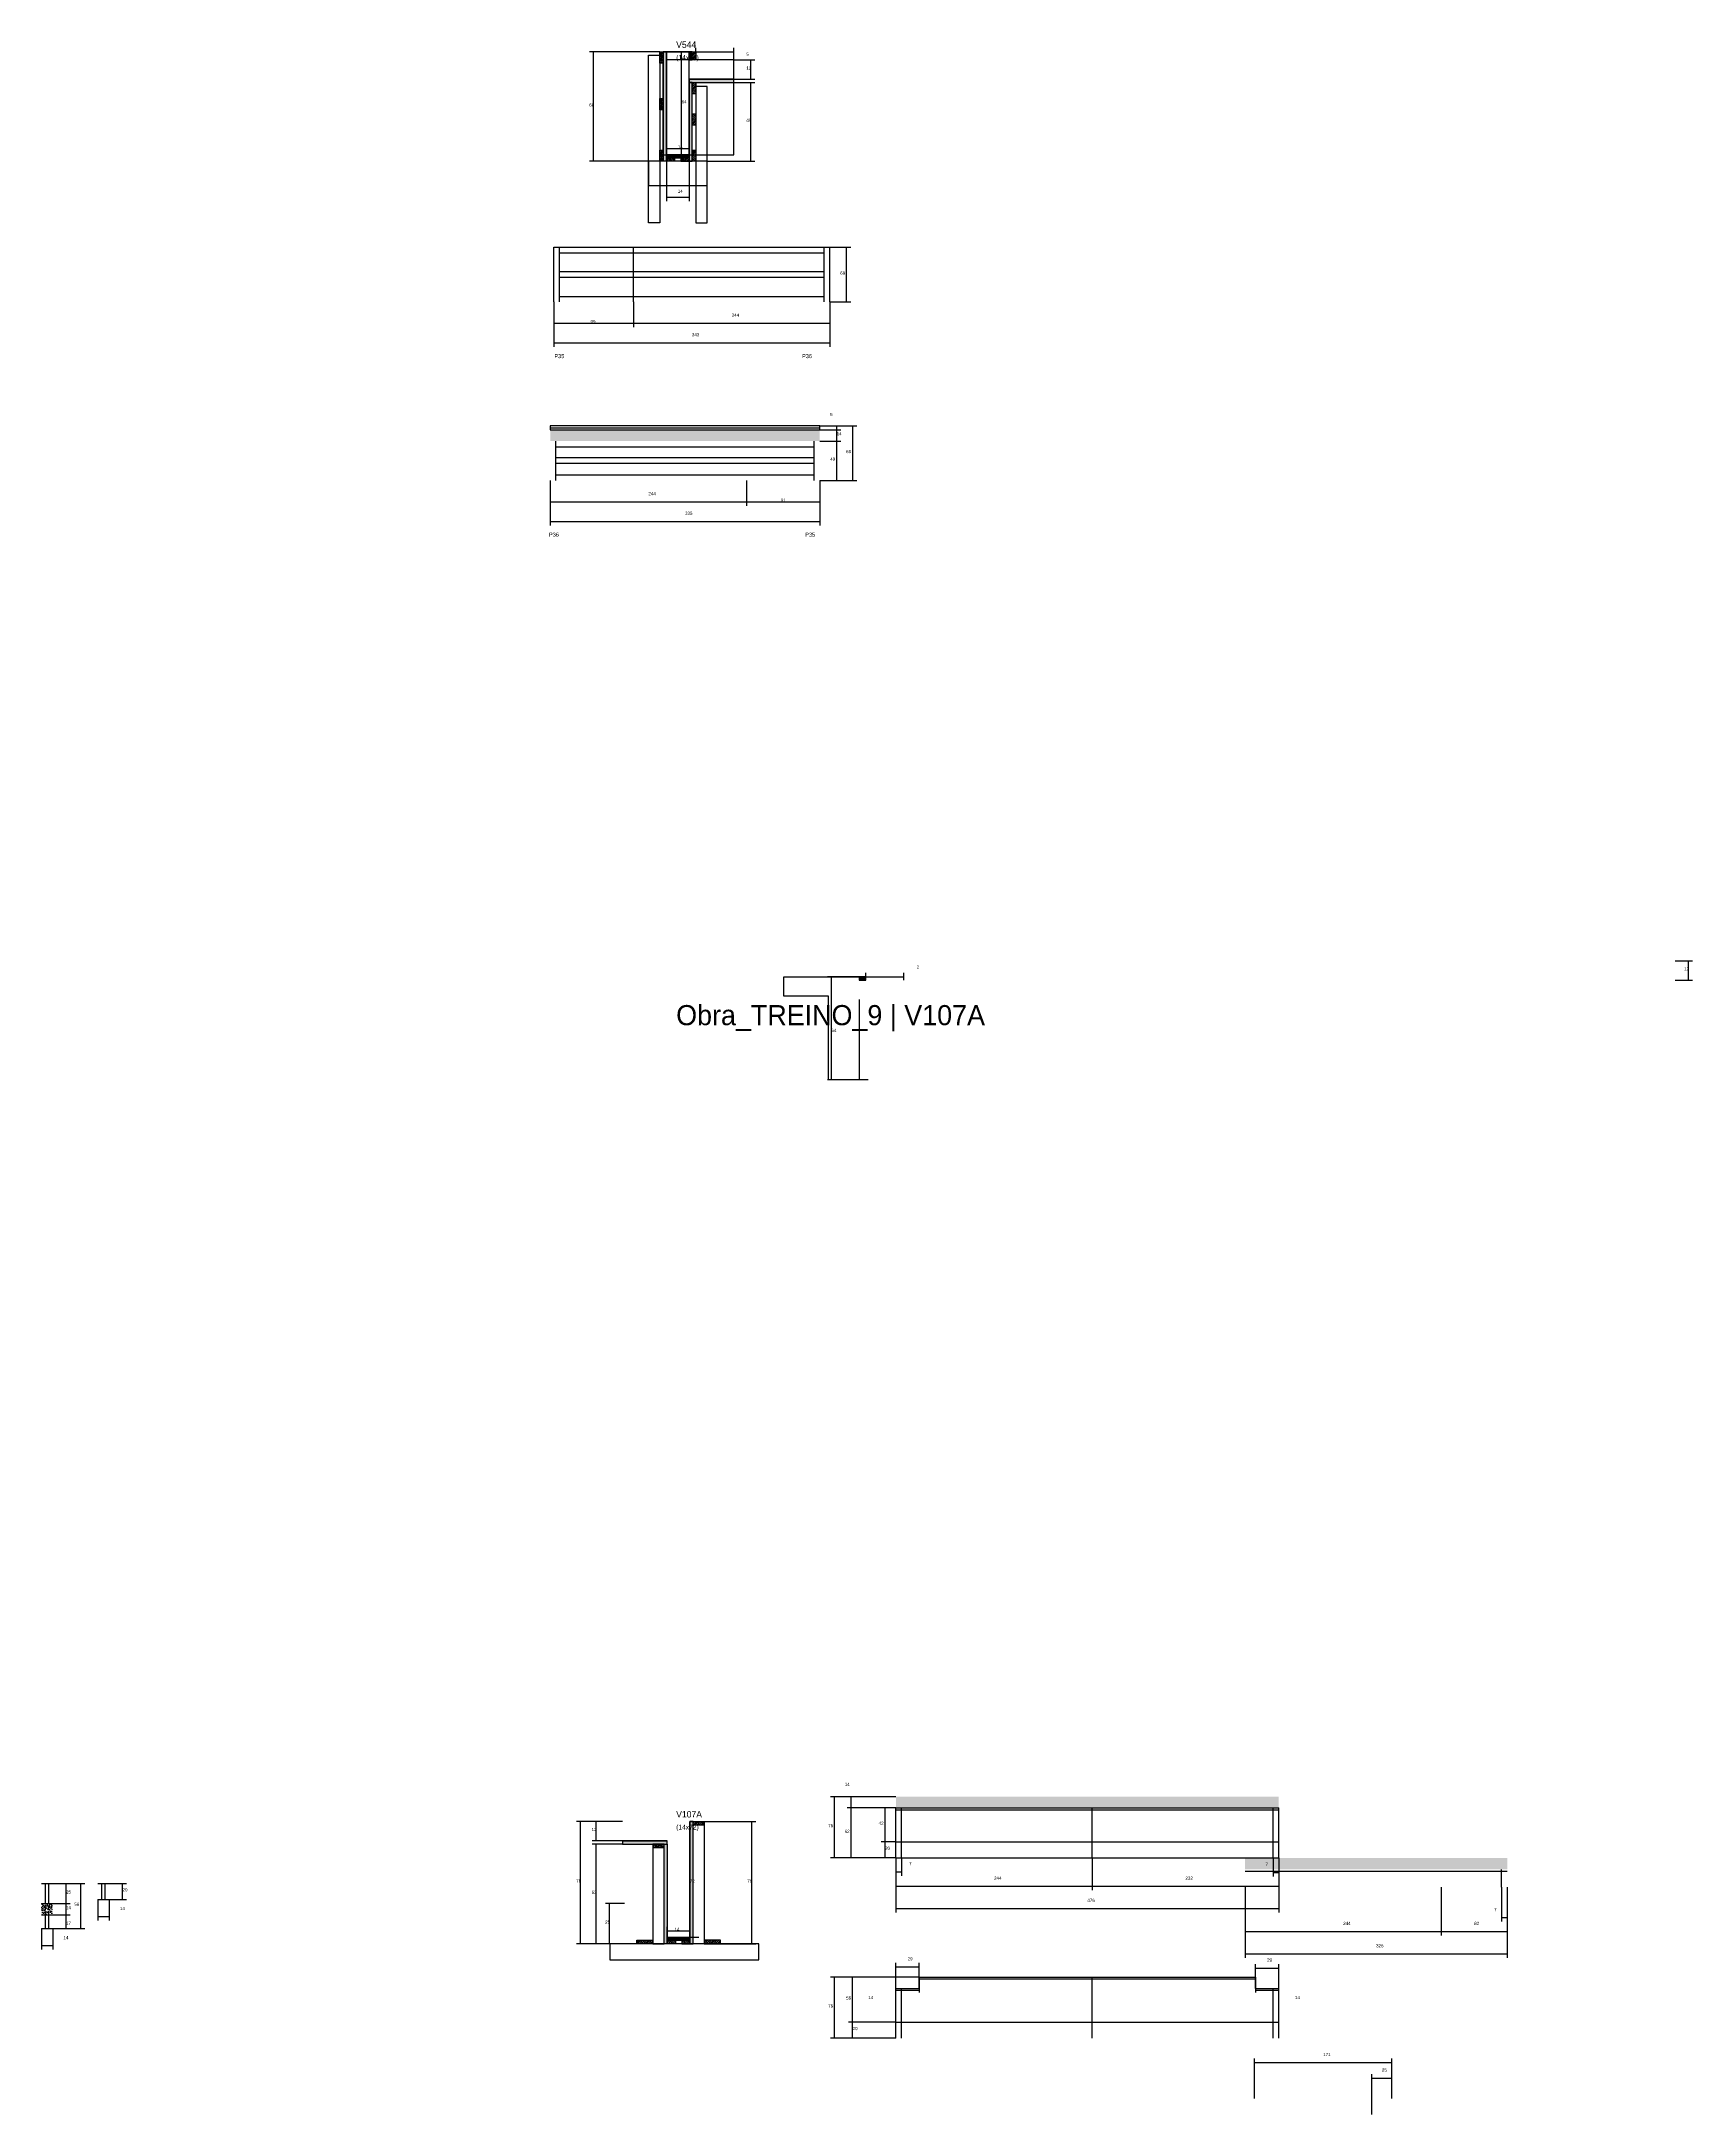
# Model space of a CAD drawing. Header units: metres. Extents: x -65046 to 21926, y -45195 to 1016.
# Drawn here: x 4011 to 6064, y -42164 to -39587 of the extents above; entities that cross this region are included whole.
import ezdxf

# ---------------------------------------------------------------- set-up
doc = ezdxf.new("R2010")
doc.units = ezdxf.units.M
for name, color, linetype in [('CONCRETO', 251, 'Continuous'), ('COTA', 241, 'Continuous'), ('Hachura', 253, 'Continuous'), ('LABEL_ID', 3, 'Continuous'), ('Madeira', 126, 'Continuous'), ('NOMENCLATURA', 7, 'Continuous'), ('Painéis', 200, 'Continuous'), ('SARR_2.2x7', 40, 'Continuous'), ('SARR_3.5x7', 81, 'Continuous'), ('SARR_EDITAR', 141, 'Continuous'), ('Texto Seção', 7, 'Continuous')]:
    doc.layers.add(name, color=color, linetype=linetype)

msp = doc.modelspace()

# ---------------------------------------------------------------- hatches: boundary and pattern name
at = {"layer": 'COTA'}
h = msp.add_hatch(dxfattribs=at)
h.set_pattern_fill('AR-CONC', scale=0.03)
h.paths.add_polyline_path([(4978.5, -40083.8), (4978.5, -40069.8), (4978.5, -40069.8), (4643.5, -40069.8), (4643.5, -40069.8), (4643.5, -40083.8), (4643.5, -40083.8), (4978.5, -40083.8)])
h = msp.add_hatch(dxfattribs=at)
h.set_pattern_fill('AR-CONC', scale=0.03)
h.paths.add_polyline_path([(5073.3, -41769.2), (5073.3, -41783.2), (5549.3, -41783.2), (5549.3, -41769.2)])
h = msp.add_hatch(dxfattribs=at)
h.set_pattern_fill('AR-CONC', scale=0.03)
h.paths.add_polyline_path([(5507.4, -41845.5), (5507.4, -41859.5), (5833.4, -41859.5), (5833.4, -41845.5)])
h = msp.add_hatch(dxfattribs=at)
h.set_pattern_fill('AR-CONC', scale=0.03)
h.paths.add_polyline_path([(4024.7, -41902), (4010.7, -41902), (4010.7, -41916), (4024.7, -41916)])
at = {"layer": 'Hachura'}
h = msp.add_hatch(dxfattribs=at)
h.set_pattern_fill('ANSI31', scale=0.5)
h.paths.add_polyline_path([(4779.6, -39600), (4784, -39600), (4784, -39600), (4784, -39614), (4784, -39614), (4779.6, -39614), (4779.6, -39614), (4779.6, -39600)])
h = msp.add_hatch(color=8, dxfattribs=at)
h.dxf.hatch_style = 1
h.paths.add_polyline_path([(4784, -39600), (4788, -39600), (4788, -39600), (4788, -39736), (4788, -39736), (4784, -39736), (4784, -39736), (4784, -39600)])
h = msp.add_hatch(color=8, dxfattribs=at)
h.dxf.hatch_style = 1
h.paths.add_polyline_path([(4820, -39610), (4816, -39610), (4816, -39610), (4816, -39600), (4816, -39600), (4820, -39600), (4820, -39600), (4820, -39610)])
h = msp.add_hatch(dxfattribs=at)
h.set_pattern_fill('ANSI31', scale=0.5)
h.paths.add_polyline_path([(4820, -39600), (4824.4, -39600), (4824.4, -39600), (4824.4, -39610), (4824.4, -39610), (4820, -39610), (4820, -39610), (4820, -39600)])
h = msp.add_hatch(color=8, dxfattribs=at)
h.dxf.hatch_style = 1
h.paths.add_polyline_path([(4871.6, -39638), (4871.6, -39634), (4871.6, -39634), (4816, -39634), (4816, -39634), (4816, -39638), (4816, -39638), (4871.6, -39638)])
h = msp.add_hatch(color=8, dxfattribs=at)
h.dxf.hatch_style = 1
h.paths.add_polyline_path([(4820, -39638), (4816, -39638), (4816, -39638), (4816, -39736), (4816, -39736), (4820, -39736), (4820, -39736), (4820, -39638)])
h = msp.add_hatch(dxfattribs=at)
h.set_pattern_fill('ANSI31', scale=0.5)
h.paths.add_polyline_path([(4820, -39638), (4824.4, -39638), (4824.4, -39638), (4824.4, -39652), (4824.4, -39652), (4820, -39652), (4820, -39652), (4820, -39638)])
h = msp.add_hatch(dxfattribs=at)
h.set_pattern_fill('ANSI31', scale=0.5)
h.paths.add_polyline_path([(4779.6, -39658), (4784, -39658), (4784, -39658), (4784, -39672), (4784, -39672), (4779.6, -39672), (4779.6, -39672), (4779.6, -39658)])
h = msp.add_hatch(dxfattribs=at)
h.set_pattern_fill('ANSI31', scale=0.5)
h.paths.add_polyline_path([(4820, -39677), (4824.4, -39677), (4824.4, -39677), (4824.4, -39691), (4824.4, -39691), (4820, -39691), (4820, -39691), (4820, -39677)])
h = msp.add_hatch(dxfattribs=at)
h.set_pattern_fill('ANSI31', scale=0.5)
h.paths.add_polyline_path([(4779.6, -39722), (4784, -39722), (4784, -39722), (4784, -39736), (4784, -39736), (4779.6, -39736), (4779.6, -39736), (4779.6, -39722)])
h = msp.add_hatch(color=8, dxfattribs=at)
h.dxf.hatch_style = 1
h.paths.add_polyline_path([(4816, -39731.6), (4816, -39728), (4816, -39728), (4788, -39728), (4788, -39728), (4788, -39731.6), (4788, -39731.6), (4816, -39731.6)])
h = msp.add_hatch(dxfattribs=at)
h.set_pattern_fill('ANSI31', scale=0.5)
h.paths.add_polyline_path([(4788, -39736), (4788, -39731.6), (4788, -39731.6), (4798, -39731.6), (4798, -39731.6), (4798, -39736), (4798, -39736), (4788, -39736)])
h = msp.add_hatch(dxfattribs=at)
h.set_pattern_fill('ANSI31', scale=0.5)
h.paths.add_polyline_path([(4816, -39736), (4816, -39731.6), (4816, -39731.6), (4806, -39731.6), (4806, -39731.6), (4806, -39736), (4806, -39736), (4816, -39736)])
h = msp.add_hatch(dxfattribs=at)
h.set_pattern_fill('ANSI31', scale=0.5)
h.paths.add_polyline_path([(4820, -39722), (4824.4, -39722), (4824.4, -39722), (4824.4, -39736), (4824.4, -39736), (4820, -39736), (4820, -39736), (4820, -39722)])
h = msp.add_hatch(color=8, dxfattribs=at)
h.dxf.hatch_style = 1
h.paths.add_polyline_path([(5027.6, -40754), (5031.6, -40754), (5031.6, -40754), (5031.6, -40750), (5031.6, -40750), (5027.6, -40750), (5027.6, -40750), (5027.6, -40754)])
h = msp.add_hatch(dxfattribs=at)
h.set_pattern_fill('ANSI31', scale=0.5)
h.paths.add_polyline_path([(5036, -40750), (5031.6, -40750), (5031.6, -40750), (5031.6, -40754), (5031.6, -40754), (5036, -40754), (5036, -40754), (5036, -40750)])
h = msp.add_hatch(color=8, dxfattribs=at)
h.dxf.hatch_style = 1
h.paths.add_polyline_path([(4821, -41800), (4817, -41800), (4817, -41800), (4817, -41952), (4817, -41952), (4821, -41952), (4821, -41952), (4821, -41800)])
h = msp.add_hatch(dxfattribs=at)
h.set_pattern_fill('ANSI31', scale=0.5)
h.paths.add_polyline_path([(4821, -41804.4), (4821, -41800), (4821, -41800), (4835, -41800), (4835, -41800), (4835, -41804.4), (4835, -41804.4), (4821, -41804.4)])
h = msp.add_hatch(color=8, dxfattribs=at)
h.dxf.hatch_style = 1
h.paths.add_polyline_path([(4789, -41828), (4789, -41824), (4789, -41824), (4733.4, -41824), (4733.4, -41824), (4733.4, -41828), (4733.4, -41828), (4789, -41828)])
h = msp.add_hatch(dxfattribs=at)
h.set_pattern_fill('ANSI31', scale=0.5)
h.paths.add_polyline_path([(4785, -41832.4), (4785, -41828), (4785, -41828), (4771, -41828), (4771, -41828), (4771, -41832.4), (4771, -41832.4), (4785, -41832.4)])
h = msp.add_hatch(color=8, dxfattribs=at)
h.dxf.hatch_style = 1
h.paths.add_polyline_path([(4785, -41828), (4789, -41828), (4789, -41828), (4789, -41952), (4789, -41952), (4785, -41952), (4785, -41952), (4785, -41828)])
h = msp.add_hatch(dxfattribs=at)
h.set_pattern_fill('ANSI31', scale=0.5)
h.paths.add_polyline_path([(4751, -41952), (4751, -41947.6), (4751, -41947.6), (4771, -41947.6), (4771, -41947.6), (4771, -41952), (4771, -41952), (4751, -41952)])
h = msp.add_hatch(color=8, dxfattribs=at)
h.dxf.hatch_style = 1
h.paths.add_polyline_path([(4817, -41947.6), (4817, -41944), (4817, -41944), (4789, -41944), (4789, -41944), (4789, -41947.6), (4789, -41947.6), (4817, -41947.6)])
h = msp.add_hatch(dxfattribs=at)
h.set_pattern_fill('ANSI31', scale=0.5)
h.paths.add_polyline_path([(4789, -41952), (4789, -41947.6), (4789, -41947.6), (4799, -41947.6), (4799, -41947.6), (4799, -41952), (4799, -41952), (4789, -41952)])
h = msp.add_hatch(dxfattribs=at)
h.set_pattern_fill('ANSI31', scale=0.5)
h.paths.add_polyline_path([(4817, -41952), (4817, -41947.6), (4817, -41947.6), (4807, -41947.6), (4807, -41947.6), (4807, -41952), (4807, -41952), (4817, -41952)])
h = msp.add_hatch(dxfattribs=at)
h.set_pattern_fill('ANSI31', scale=0.5)
h.paths.add_polyline_path([(4855, -41952), (4855, -41947.6), (4855, -41947.6), (4835, -41947.6), (4835, -41947.6), (4835, -41952), (4835, -41952), (4855, -41952)])

# ---------------------------------------------------------------- linework, layer by layer
at = {"layer": 'CONCRETO'}
for points in [[(4816, -39634), (4816, -39636), (4816, -39636), (4816, -39728), (4788, -39728), (4788, -39600), (4784, -39600), (4784, -39600), (4816, -39600), (4816, -39610)], [(4788, -39624), (4788, -39624), (4788, -39656), (4788, -39656), (4788, -39728), (4816, -39728), (4816, -39634), (4871.6, -39634), (4871.6, -39610), (4816, -39610)], [(5027.6, -40778), (5027.6, -40780), (5027.6, -40780), (5027.6, -40878), (4989.6, -40878), (4989.6, -40774), (4934, -40774), (4934, -40750), (5027.6, -40750), (5027.6, -40754)]]:
    msp.add_lwpolyline(points, dxfattribs=at)
for points in [[(4784, -39728), (4816, -39728), (4816, -39600), (4784, -39600)], [(4788, -39728), (4871.6, -39728), (4871.6, -39610), (4788, -39610)]]:
    msp.add_lwpolyline(points, close=True, dxfattribs=at)
at = {"layer": 'COTA'}
for p, q in [((4779.6, -39600), (4692.4, -39600)), ((4697.4, -39736), (4697.4, -39600)), ((4788, -39600), (4811.8, -39600)), ((4806.8, -39728), (4806.8, -39600)), ((4824.4, -39600), (4824.4, -39595)), ((4824.4, -39600), (4871.6, -39600)), ((4871.6, -39610), (4871.6, -39595)), ((4871.6, -39610), (4897.8, -39610)), ((4892.8, -39634), (4892.8, -39610)), ((4834, -39638), (4897.8, -39638)), ((4871.6, -39634), (4897.8, -39634)), ((4892.8, -39736), (4892.8, -39638)), ((4788, -39736), (4788, -39715)), ((4816, -39736), (4816, -39715)), ((4765.6, -39736), (4692.4, -39736)), ((4788, -39720), (4816, -39720)), ((4788, -39728), (4811.8, -39728)), ((4788, -39736), (4788, -39785.7)), ((4816, -39736), (4816, -39785.7)), ((4838.4, -39736), (4897.8, -39736)), ((4788, -39780.7), (4816, -39780.7)), ((4991, -39842.9), (5017, -39842.9)), ((5012, -39910.9), (5012, -39842.9)), ((4648, -39910.9), (4648, -39942.4)), ((4648, -39910.9), (4648, -39966.8)), ((4747, -39910.9), (4747, -39942.4)), ((4747, -39910.9), (4747, -39942.4)), ((4991, -39910.9), (4991, -39942.4)), ((4991, -39910.9), (4991, -39966.8)), ((4991, -39910.9), (5017, -39910.9)), ((4648, -39937.4), (4747, -39937.4)), ((4747, -39937.4), (4991, -39937.4)), ((4648, -39961.8), (4991, -39961.8)), ((4978.5, -40064.8), (5024.5, -40064.8)), ((4978.5, -40064.8), (5004.6, -40064.8)), ((4978.5, -40069.8), (5004.6, -40069.8)), ((4978.5, -40069.8), (5004.6, -40069.8)), ((4999.6, -40069.8), (4999.6, -40064.8)), ((4999.6, -40083.8), (4999.6, -40069.8)), ((5019.5, -40132.8), (5019.5, -40064.8)), ((4978.5, -40083.8), (5004.6, -40083.8)), ((4978.5, -40083.8), (5004.6, -40083.8)), ((4999.6, -40132.8), (4999.6, -40083.8)), ((4643.5, -40132.8), (4643.5, -40164.3)), ((4643.5, -40132.8), (4643.5, -40188.7)), ((4887.5, -40132.8), (4887.5, -40164.3)), ((4887.5, -40132.8), (4887.5, -40164.3)), ((4978.5, -40132.8), (4978.5, -40164.3)), ((4978.5, -40132.8), (4978.5, -40188.7)), ((4978.5, -40132.8), (5004.6, -40132.8)), ((4978.5, -40132.8), (5024.5, -40132.8)), ((4643.5, -40159.3), (4887.5, -40159.3)), ((4887.5, -40159.3), (4978.5, -40159.3)), ((4643.5, -40183.7), (4978.5, -40183.7)), ((5036, -40750), (5036, -40745)), ((5083.2, -40754), (5083.2, -40745)), ((6042.1, -40730), (6063.9, -40730)), ((6058.9, -40754), (6058.9, -40730)), ((5027.6, -40750), (4988, -40750)), ((4993, -40878), (4993, -40750)), ((5036, -40750), (5083.2, -40750)), ((6042.1, -40754), (6063.9, -40754)), ((5038.6, -40878), (4988, -40878)), ((5073.3, -41769.2), (4992, -41769.2)), ((4997, -41845.2), (4997, -41769.2)), ((5073.3, -41769.2), (5012.6, -41769.2)), ((5017.6, -41783.2), (5017.6, -41769.2)), ((4733.4, -41800), (4676.1, -41800)), ((4681.1, -41952), (4681.1, -41800)), ((4733.4, -41800), (4695.4, -41800)), ((4700.4, -41824), (4700.4, -41800)), ((4817, -41944), (4817, -41800)), ((4817, -41800), (4822, -41800)), ((4835, -41800), (4898.9, -41800)), ((4893.9, -41952), (4893.9, -41800)), ((5073.3, -41783.2), (5012.6, -41783.2)), ((5073.3, -41783.2), (5012.6, -41783.2)), ((5017.6, -41845.2), (5017.6, -41783.2)), ((5073.3, -41783.2), (5054.8, -41783.2)), ((5059.8, -41825.2), (5059.8, -41783.2)), ((4733.4, -41824), (4695.4, -41824)), ((4733.4, -41828), (4695.4, -41828)), ((4700.4, -41952), (4700.4, -41828)), ((5073.3, -41825.2), (5054.8, -41825.2)), ((5073.3, -41825.2), (5054.8, -41825.2)), ((5059.8, -41845.2), (5059.8, -41825.2)), ((5073.3, -41845.2), (4992, -41845.2)), ((5073.3, -41845.2), (5012.6, -41845.2)), ((5073.3, -41845.2), (5054.8, -41845.2)), ((5073.3, -41845.2), (5073.3, -41885.4)), ((5073.3, -41845.2), (5073.3, -41913.1)), ((5073.3, -41845.2), (5073.3, -41867.4)), ((5080.3, -41845.2), (5080.3, -41867.4)), ((5317.3, -41845.2), (5317.3, -41885.4)), ((5317.3, -41845.2), (5317.3, -41885.4)), ((5542.3, -41845.2), (5542.3, -41868.3)), ((5549.3, -41845.2), (5549.3, -41913.1)), ((5549.3, -41845.2), (5549.3, -41885.4)), ((5549.3, -41845.2), (5549.3, -41868.3)), ((4024.7, -41877), (4046.3, -41877)), ((4024.7, -41877), (4064.6, -41877)), ((4041.3, -41902), (4041.3, -41877)), ((4059.6, -41933), (4059.6, -41877)), ((4094.9, -41876.9), (4116.5, -41876.9)), ((4111.5, -41896.9), (4111.5, -41876.9)), ((5073.3, -41862.4), (5080.3, -41862.4)), ((5073.3, -41880.4), (5317.3, -41880.4)), ((5317.3, -41880.4), (5549.3, -41880.4)), ((5542.3, -41863.3), (5549.3, -41863.3)), ((4024.7, -41902), (4046.3, -41902)), ((4024.7, -41902), (4046.3, -41902)), ((4041.3, -41916), (4041.3, -41902)), ((4080.9, -41896.9), (4080.9, -41923.2)), ((4094.9, -41896.9), (4116.5, -41896.9)), ((4094.9, -41896.9), (4094.9, -41923.2)), ((4735.7, -41902), (4712.2, -41902)), ((4717.2, -41952), (4717.2, -41902)), ((5507.4, -41881.5), (5507.4, -41941.7)), ((5507.4, -41881.5), (5507.4, -41969.4)), ((5751.4, -41881.5), (5751.4, -41941.7)), ((5751.4, -41881.5), (5751.4, -41941.7)), ((5826.4, -41881.5), (5826.4, -41924.5)), ((5833.4, -41881.5), (5833.4, -41969.4)), ((5833.4, -41881.5), (5833.4, -41941.7)), ((5833.4, -41881.5), (5833.4, -41924.5)), ((4024.7, -41916), (4046.3, -41916)), ((4024.7, -41916), (4046.3, -41916)), ((4041.3, -41933), (4041.3, -41916)), ((4080.9, -41918.2), (4094.9, -41918.2)), ((4789, -41952), (4789, -41931)), ((4817, -41952), (4817, -41931)), ((5073.3, -41908.1), (5549.3, -41908.1)), ((5826.4, -41919.5), (5833.4, -41919.5)), ((4010.7, -41933), (4010.7, -41959.3)), ((4010.7, -41954.3), (4024.7, -41954.3)), ((4024.7, -41933), (4024.7, -41959.3)), ((4024.7, -41933), (4046.3, -41933)), ((4024.7, -41933), (4064.6, -41933)), ((4755.4, -41952), (4676.1, -41952)), ((4755.4, -41952), (4695.4, -41952)), ((4735.7, -41952), (4712.2, -41952)), ((4789, -41936), (4817, -41936)), ((4828, -41944), (4812, -41944)), ((4850.6, -41952), (4898.9, -41952)), ((5507.4, -41936.7), (5751.4, -41936.7)), ((5751.4, -41936.7), (5833.4, -41936.7)), ((5073.3, -42007.4), (5073.3, -41975.7)), ((5073.3, -41980.7), (5102.3, -41980.7)), ((5102.3, -41993.4), (5102.3, -41975.7)), ((5507.4, -41964.4), (5833.4, -41964.4)), ((5520.3, -41993.4), (5520.3, -41977.2)), ((5520.3, -41982.2), (5549.3, -41982.2)), ((5549.3, -42007.4), (5549.3, -41977.2)), ((5102.3, -41993.4), (4992, -41993.4)), ((4997, -42069.4), (4997, -41993.4)), ((5102.3, -41993.4), (5014.4, -41993.4)), ((5019.4, -42049.4), (5019.4, -41993.4)), ((5073.3, -42007.4), (5073.3, -42002.4)), ((5073.3, -42007.4), (5102.3, -42007.4)), ((5102.3, -41993.4), (5102.3, -42012.4)), ((5520.3, -41993.4), (5520.3, -42012.4)), ((5520.3, -42007.4), (5549.3, -42007.4)), ((5549.3, -42007.4), (5549.3, -42002.4)), ((5073.3, -42049.4), (5014.4, -42049.4)), ((5073.3, -42049.4), (5014.4, -42049.4)), ((5019.4, -42069.4), (5019.4, -42049.4)), ((5073.3, -42069.4), (4992, -42069.4)), ((5073.3, -42069.4), (5014.4, -42069.4)), ((5519.1, -42144.3), (5519.1, -42094.7)), ((5519.1, -42099.7), (5690.1, -42099.7)), ((5690.1, -42144.3), (5690.1, -42094.7)), ((5665.1, -42164.3), (5665.1, -42114)), ((5665.1, -42119), (5690.1, -42119)), ((5690.1, -42144.3), (5690.1, -42114))]:
    msp.add_line(p, q, dxfattribs=at)
at = {"layer": 'Madeira'}
for points in [[(4779.6, -39600), (4784, -39600), (4784, -39614), (4779.6, -39614)], [(4820, -39600), (4824.4, -39600), (4824.4, -39610), (4820, -39610)], [(4820, -39638), (4824.4, -39638), (4824.4, -39652), (4820, -39652)], [(4779.6, -39658), (4784, -39658), (4784, -39672), (4779.6, -39672)], [(4820, -39677), (4824.4, -39677), (4824.4, -39691), (4820, -39691)], [(4779.6, -39722), (4784, -39722), (4784, -39736), (4779.6, -39736)], [(4788, -39736), (4788, -39731.6), (4798, -39731.6), (4798, -39736)], [(4816, -39736), (4816, -39731.6), (4806, -39731.6), (4806, -39736)], [(4820, -39722), (4824.4, -39722), (4824.4, -39736), (4820, -39736)], [(5036, -40750), (5031.6, -40750), (5031.6, -40754), (5036, -40754)], [(4821, -41804.4), (4821, -41800), (4835, -41800), (4835, -41804.4)], [(4821, -41800), (4835, -41800), (4835, -41952), (4821, -41952)], [(4785, -41832.4), (4785, -41828), (4771, -41828), (4771, -41832.4)], [(4785, -41828), (4771, -41828), (4771, -41952), (4785, -41952)], [(4717.6, -41972), (4902.8, -41972), (4902.8, -41952), (4717.6, -41952)], [(4751, -41952), (4751, -41947.6), (4771, -41947.6), (4771, -41952)], [(4789, -41952), (4789, -41947.6), (4799, -41947.6), (4799, -41952)], [(4817, -41952), (4817, -41947.6), (4807, -41947.6), (4807, -41952)], [(4855, -41952), (4855, -41947.6), (4835, -41947.6), (4835, -41952)]]:
    msp.add_lwpolyline(points, close=True, dxfattribs=at)
at = {"layer": 'Painéis'}
for p, q in [((4788, -39736), (4788, -39600)), ((4816, -39634), (4871.6, -39634)), ((4816, -39638), (4816, -39634)), ((4816, -39736), (4816, -39638)), ((4871.6, -39638), (4871.6, -39634)), ((4788, -39728), (4816, -39728)), ((4788, -39731.6), (4788, -39728)), ((4816, -39731.6), (4816, -39728)), ((4648, -39842.9), (4991, -39842.9)), ((4648, -39910.9), (4648, -39842.9)), ((4747, -39910.9), (4747, -39842.9)), ((4991, -39910.9), (4991, -39842.9)), ((5073.3, -41783.2), (5549.3, -41783.2)), ((5073.3, -41845.2), (5073.3, -41783.2)), ((5317.3, -41845.2), (5317.3, -41783.2)), ((5549.3, -41845.2), (5549.3, -41783.2)), ((4733.4, -41824), (4789, -41824)), ((5073.3, -41825.2), (5549.3, -41825.2)), ((5073.3, -41845.2), (5549.3, -41845.2)), ((4010.7, -41877), (4024.7, -41877)), ((4080.9, -41876.9), (4094.9, -41876.9)), ((4010.7, -41902), (4024.7, -41902)), ((4080.9, -41896.9), (4094.9, -41896.9)), ((4010.7, -41916), (4024.7, -41916)), ((4010.7, -41933), (4024.7, -41933)), ((4789, -41944), (4817, -41944)), ((5073.3, -42007.4), (5102.3, -42007.4)), ((5073.3, -42069.4), (5073.3, -42007.4)), ((5102.3, -41993.4), (5520.3, -41993.4)), ((5102.3, -42007.4), (5102.3, -41993.4)), ((5317.3, -42069.4), (5317.3, -41993.4)), ((5520.3, -42007.4), (5520.3, -41993.4)), ((5520.3, -42007.4), (5549.3, -42007.4)), ((5549.3, -42069.4), (5549.3, -42007.4)), ((5073.3, -42049.4), (5549.3, -42049.4))]:
    msp.add_line(p, q, dxfattribs=at)
for points in [[(4784, -39600), (4788, -39600), (4788, -39736), (4784, -39736)], [(4820, -39600), (4816, -39600), (4816, -39610), (4820, -39610)], [(4871.6, -39638), (4871.6, -39634), (4816, -39634), (4816, -39638)], [(4820, -39638), (4816, -39638), (4816, -39736), (4820, -39736)], [(4816, -39731.6), (4816, -39728), (4788, -39728), (4788, -39731.6)], [(4978.5, -40064.8), (4643.5, -40064.8), (4643.5, -40069.8), (4978.5, -40069.8)], [(5031.6, -40750), (5027.6, -40750), (5027.6, -40754), (5031.6, -40754)], [(4821, -41800), (4817, -41800), (4817, -41952), (4821, -41952)], [(4789, -41828), (4789, -41824), (4733.4, -41824), (4733.4, -41828)], [(4785, -41828), (4789, -41828), (4789, -41952), (4785, -41952)], [(4817, -41947.6), (4817, -41944), (4789, -41944), (4789, -41947.6)]]:
    msp.add_lwpolyline(points, close=True, dxfattribs=at)
at = {"layer": 'SARR_2.2x7'}
for p, q in [((4655, -39910.9), (4655, -39842.9)), ((4984, -39910.9), (4984, -39842.9)), ((4655, -39849.9), (4747, -39849.9)), ((4747, -39849.9), (4984, -39849.9)), ((4655, -39873), (4747, -39873)), ((4655, -39880), (4747, -39880)), ((4747, -39873), (4984, -39873)), ((4747, -39880), (4984, -39880)), ((4655, -39903.9), (4747, -39903.9)), ((4747, -39903.9), (4984, -39903.9)), ((4650.5, -40132.8), (4650.5, -40083.8)), ((4650.5, -40090.8), (4887.5, -40090.8)), ((4887.5, -40090.8), (4971.5, -40090.8)), ((4971.5, -40132.8), (4971.5, -40083.8)), ((4650.5, -40104.3), (4887.5, -40104.3)), ((4650.5, -40111.3), (4887.5, -40111.3)), ((4650.5, -40125.8), (4887.5, -40125.8)), ((4887.5, -40104.3), (4971.5, -40104.3)), ((4887.5, -40111.3), (4971.5, -40111.3)), ((4887.5, -40125.8), (4971.5, -40125.8)), ((5073.3, -41785.4), (5317.3, -41785.4)), ((5080.3, -41845.2), (5080.3, -41783.2)), ((5317.3, -41785.4), (5549.3, -41785.4)), ((5542.3, -41845.2), (5542.3, -41783.2)), ((5507.4, -41861.7), (5751.4, -41861.7)), ((5751.4, -41861.7), (5833.4, -41861.7)), ((5826.4, -41881.5), (5826.4, -41859.5)), ((5073.3, -42009.6), (5102.3, -42009.6)), ((5080.3, -42069.4), (5080.3, -42007.4)), ((5102.3, -41995.6), (5317.3, -41995.6)), ((5317.3, -41995.6), (5520.3, -41995.6)), ((5520.3, -42009.6), (5549.3, -42009.6)), ((5542.3, -42069.4), (5542.3, -42007.4))]:
    msp.add_line(p, q, dxfattribs=at)
at = {"layer": 'SARR_3.5x7'}
for points in [[(4765.6, -39603.9), (4779.6, -39603.9), (4779.6, -39812.5), (4765.6, -39812.5)], [(4838.4, -39642.8), (4824.4, -39642.8), (4824.4, -39812.5), (4838.4, -39812.5)], [(4838.4, -39736), (4765.6, -39736), (4765.6, -39766.1), (4838.4, -39766.1)]]:
    msp.add_lwpolyline(points, close=True, dxfattribs=at)
at = {"layer": 'SARR_EDITAR'}
for p, q in [((4643.5, -40067.3), (4887.5, -40067.3)), ((4887.5, -40067.3), (4978.5, -40067.3)), ((4015.7, -41902), (4015.7, -41877)), ((4019.7, -41902), (4019.7, -41877)), ((4085.9, -41896.9), (4085.9, -41876.9)), ((4089.9, -41896.9), (4089.9, -41876.9)), ((4015.7, -41933), (4015.7, -41916)), ((4019.7, -41933), (4019.7, -41916))]:
    msp.add_line(p, q, dxfattribs=at)

# ---------------------------------------------------------------- texts
at = {"layer": 'COTA'}
for s, p in [('5', (4887.3, -39605)), ('12', (4887.3, -39622)), ('68', (4691.9, -39668)), ('64', (4806.8, -39664)), ('49', (4887.3, -39687)), ('14', (4802, -39720)), ('14', (4802, -39775.2)), ('68', (5003.9, -39876.9)), ('99', (4693.5, -39937.4)), ('244', (4869, -39929.3)), ('343', (4819.5, -39953.6)), ('5', (4991.5, -40052.7)), ('14', (4999.6, -40076.8)), ('68', (5011.4, -40098.8)), ('49', (4991.5, -40108.3)), ('244', (4765.5, -40151.2)), ('335', (4811, -40175.5)), ('91', (4930, -40159.3)), ('2', (5099, -40739.9)), ('12', (6053.4, -40742)), ('64', (4993, -40818.5)), ('14', (5009.6, -41755.8)), ('76', (4989, -41807.2)), ('42', (5051.8, -41804.2)), ('12', (4694.9, -41812)), ('62', (5009.6, -41814.2)), ('20', (5059.8, -41835.2)), ('7', (5089.6, -41854.4)), ('7', (5532.9, -41855.3)), ('76', (4675.6, -41876)), ('72', (4817, -41876)), ('76', (4888.4, -41876)), ('244', (5195.3, -41872.4)), ('232', (5433.3, -41872.4)), ('25', (4041.3, -41889.5)), ('14', (4041.3, -41909)), ('56', (4051.6, -41905)), ('14', (4108.3, -41910.2)), ('20', (4111.5, -41886.9)), ('62', (4694.9, -41890)), ('476', (5311.3, -41900.1)), ('17', (4041.3, -41928.5)), ('25', (4711.7, -41927)), ('14', (4798, -41936)), ('244', (5629.4, -41928.7)), ('82', (5792.4, -41928.7)), ('7', (5817.1, -41911.5)), ('14', (4038.1, -41946.3)), ('326', (5670.4, -41956.4)), ('29', (5087.8, -41972.7)), ('29', (5534.8, -41974.2)), ('76', (4989, -42031.4)), ('56', (5011.4, -42021.4)), ('14', (5038.9, -42020.8)), ('14', (5569.6, -42020.8)), ('20', (5019.4, -42059.4)), ('171', (5604.6, -42091.7)), ('25', (5677.6, -42111))]:
    msp.add_text(s, height=4, dxfattribs=at).set_placement(p)
at = {"layer": 'LABEL_ID'}
msp.add_text('Obra_TREINO_9 | V107A', height=25, dxfattribs=at).set_placement((4800, -40810))
at = {"layer": 'NOMENCLATURA'}
for s, p in [('P35', (4648.6, -39980.7)), ('P36', (4956.6, -39980.7)), ('P36', (4641.9, -40202.6)), ('P35', (4960.5, -40202.6))]:
    msp.add_text(s, height=5, dxfattribs=at).set_placement(p)
at = {"layer": 'Texto Seção'}
for s, height, p in [('V544', 8, (4800, -39595)), ('(14x64)', 6, (4800, -39610)), ('V107A', 8, (4800, -41795)), ('(14x72)', 6, (4800, -41810))]:
    msp.add_text(s, height=height, dxfattribs=at).set_placement(p)

doc.saveas('drawing.dxf')
